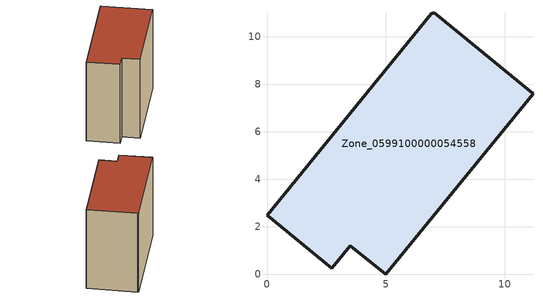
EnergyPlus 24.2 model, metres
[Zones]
Zone_0599100000054558
 floor ground (C_G): 3.51,1.2 2.73,0.25 0,2.49 6.92,10.97 7.03,11 11.19,7.6 4.99,0 z0
 wall outside (C_F): 6.92,10.97 0,2.49 2.73,0.25 3.51,1.2 4.99,0 11.19,7.6 7.03,11 6.92,10.97 z0:9.48
 roof outside (C_R): 4.99,0 11.19,7.6 7.03,11 6.92,10.97 0,2.49 2.73,0.25 3.51,1.2 z9.48
[BUILDING]
Pand.0599100000054558: North Axis=0; Terrain=City; Loads Convergence Tolerance Value=0.04; Temperature Convergence Tolerance Value=0.4; Solar Distribution=FullExterior; Maximum Number of Warmup Days=25; Minimum Number of Warmup Days=1
[Site:Location]
Rotterdam.The.Hague.AP_ZH_NLD Design_Conditions: Latitude=51.96; Longitude=4.45; Time Zone=1; Elevation=-4.5
[SITE:GROUNDTEMPERATURE:BUILDINGSURFACE]
18, 18, 18, 18, 18, 18, 18, 18, 18, 18, 18, 18
[MATERIAL] Thermal Absorptance=0.9; Solar Absorptance=0.7; Visible Absorptance=0.7
Name | Roughness | Thickness | Conductivity | Density | Specific Heat
G.TI.1946 | MediumSmooth | 0.15 | 1 | 540 | 1210
F.TI.1946 | Rough | 0.3 | 0.857143 | 1920 | 840
R.TI.1946 | MediumRough | 0.2 | 0.1 | 1500 | 1000
[CONSTRUCTION]
C_G: G.TI.1946
C_F: F.TI.1946
C_R: R.TI.1946
[ZONE]
Zone_0599100000054558: Type=1; Multiplier=1; Ceiling Height=Autocalculate; Volume=Autocalculate; Floor Area=autocalculate; Part of Total Floor Area=Yes
[ZONEINFILTRATION:DESIGNFLOWRATE]
Infil_Zone_0599100000054558: Zone or ZoneList or Space or SpaceList=Zone_0599100000054558; Schedule=AlwaysOn; Design Flow Rate Calculation Method=Flow/Area; Flow Rate per Floor Area=0.003; Constant Term Coefficient=1; Temperature Term Coefficient=0; Velocity Term Coefficient=0; Velocity Squared Term Coefficient=0
[HVACTEMPLATE:ZONE:IDEALLOADSAIRSYSTEM]
Zone_0599100000054558: Maximum Heating Supply Air Temperature=50; Minimum Cooling Supply Air Temperature=13; Maximum Heating Supply Air Humidity Ratio=0.0156; Minimum Cooling Supply Air Humidity Ratio=0.0077; Heating Limit=NoLimit; Cooling Limit=NoLimit; Dehumidification Control Type=ConstantSensibleHeatRatio; Cooling Sensible Heat Ratio=0.7; Dehumidification Setpoint=60; Humidification Control Type=None; Humidification Setpoint=30; Outdoor Air Method=None; Outdoor Air Flow Rate per Person=0.00944; Outdoor Air Flow Rate per Zone Floor Area=0; Outdoor Air Flow Rate per Zone=0; Demand Controlled Ventilation Type=None; Outdoor Air Economizer Type=NoEconomizer; Heat Recovery Type=None; Sensible Heat Recovery Effectiveness=0.7; Latent Heat Recovery Effectiveness=0.65
[ZONECONTROL:THERMOSTAT]
ThermostatControl_Zone_0599100000054558: Zone or ZoneList=Zone_0599100000054558; Control Type Schedule=DualSetpointControlType; Control 1=Thermostat_Zone_0599100000054558; Temperature Difference Between Cutout And Setpoint=0
[THERMOSTATSETPOINT:DUALSETPOINT]
Thermostat_Zone_0599100000054558: Heating Setpoint Temperature Schedule=HeatingSetpoint_Zone_0599100000054558; Cooling Setpoint Temperature Schedule=CoolingSetpoint_Zone_0599100000054558
[SCHEDULE:COMPACT]
HeatingSetpoint_Zone_0599100000054558: Through: 12/31, For: AllDays, Until: 24:00, 21
CoolingSetpoint_Zone_0599100000054558: Through: 12/31, For: AllDays, Until: 24:00, 24
DualSetpointControlType: Through: 12/31, For: AllDays, Until: 24:00, 4
AlwaysOn: Through: 12/31, For: AllDays, Until: 24:00, 1
